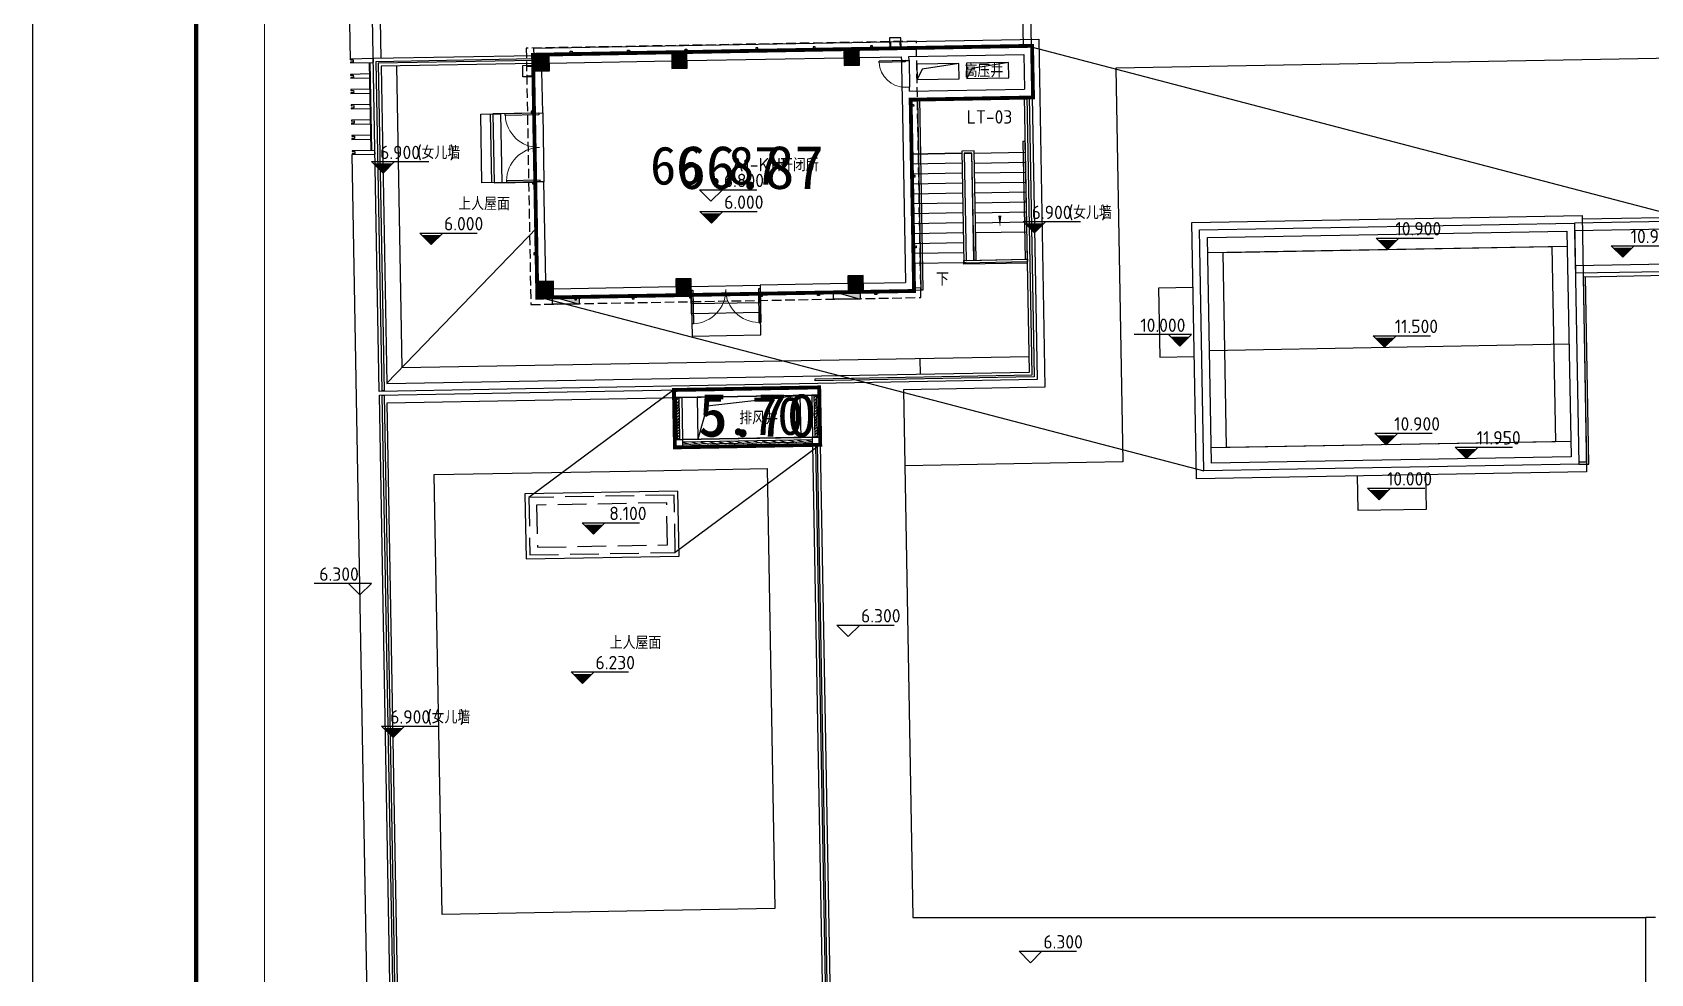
# Model space of a CAD drawing. Extents: x 512858 to 514372, y -232486 to -231710.
# Drawn here: x 513169.15 to 513211.45, y -231953.54 to -231928.94 of the extents above; entities that cross this region are included whole.
import ezdxf

# ---------------------------------------------------------------- set-up
doc = ezdxf.new("R2010")
doc.units = 0
doc.header["$LTSCALE"] = 1000
for name, pattern in [('__DASH', [0.35, 0.25, -0.1]), ('CACHE2', [0.1875, 0.125, -0.0625]), ('DASH', [0.35, 0.25, -0.1])]:
    doc.linetypes.add(name, pattern=pattern)
doc.layers.get('0').update_dxf_attribs({"color": 252})
for name, color, linetype in [('$0$A-METAL-E', 243, 'Continuous'), ('$面积结果', 7, 'Continuous'), ('0水提弱电', 253, 'Continuous'), ('1-看线', 253, 'Continuous'), ('6#-造型-1F（实施版）金属型材-METAL-S', 253, 'Continuous'), ('A-ANNO-100-DIM-E', 253, 'Continuous'), ('A-ANNO-100-TXT', 252, 'Continuous'), ('A-ANNO-50-SYMB', 252, 'Continuous'), ('A-ANNO-50-TXT', 253, 'Continuous'), ('A-DOOR', 252, 'Continuous'), ('A-FIRE-DOOR', 252, 'Continuous'), ('A-GLAZ-E', 253, 'Continuous'), ('A-HOLE-E', 253, 'Continuous'), ('A-METAL-E', 253, 'Continuous'), ('A-STAIR', 252, 'Continuous'), ('A-STR-CONC-C', 253, 'Continuous'), ('A-STR-CONC-E', 253, 'Continuous'), ('A-STR-CONC-H', 253, 'Continuous'), ('A-TECH-RAIN', 253, 'Continuous'), ('A-WALL-S', 252, 'Continuous'), ('A-WINDOW', 253, 'Continuous'), ('PUB_HATCH', 252, 'Continuous'), ('PUB_TEXT', 252, 'Continuous'), ('降板', 253, 'Continuous'), ('面积-免计容-配电房-1', 79, 'Continuous')]:
    doc.layers.add(name, color=color, linetype=linetype)
for name, color, linetype, lineweight in [('P-FIRE-FH', 252, 'Continuous', 25), ('图廓', 252, 'Continuous', 9), ('面积-计容-住宅-0.5', 1, 'Continuous', 0)]:
    doc.layers.add(name, color=color, linetype=linetype, lineweight=lineweight)
doc.layers.add('打印图框', color=252, linetype='Continuous', plot=False)
doc.styles.add('dw', font='simhei.ttf')
doc.styles.add('TYDG_02', font='TSSDENG.shx', dxfattribs={"width": 0.8, "bigfont": 'hztxt.shx'})

# ---------------------------------------------------------------- blocks, each defined once
blk = doc.blocks.new('1新09$TwtSys$00000434')
for p, q in [((-0.5, 0.5), (-0.5, -0.5)), ((-0.5, -0.5), (0.5, 0.5)), ((0.5, 0.5), (-0.5, 0.5)), ((0.5, -0.5), (0.5, 0.5)), ((-0.5, -0.5), (0.5, -0.5))]:
    blk.add_line(p, q)
blk.add_solid([(0.5, -0.5), (0.5, 0.5), (-0.5, -0.5)])
blk = doc.blocks.new('1新67333')
at = {"layer": 'P-FIRE-FH', "xscale": -700, "yscale": 200, "zscale": 700, "rotation": 180}
for p in [(574771, 1406726), (582120, 1406857)]:
    blk.add_blockref('1新09$TwtSys$00000434', p, dxfattribs=at)
blk = doc.blocks.new('1新693fwy')
at = {"elevation": 0}
blk.add_lwpolyline([(-30900, 16600), (-31150, 16600)], dxfattribs=at)
at = {"layer": '1-看线'}
blk.add_line((-60215, 39127, 0), (-60218, 39327, 0), dxfattribs=at)
at = {"layer": '1-看线', "elevation": 0}
for points in [[(-65015, 39021), (-65256, 52540), (-22843, 53298), (-22591, 39200), (-45007, 38800), (-44823, 28511), (-50523, 28409)], [(-60218, 39327), (-47020, 39563), (-46858, 30465), (-50559, 30399)], [(-31150, -699), (-64306, -698), (-64971, 36542)], [(-50559, 30399), (-50312, 16600), (-31150, 16600)], [(-31150, 14400), (-31150, 16600)]]:
    blk.add_lwpolyline(points, dxfattribs=at)
at = {"layer": '1-看线', "linetype": 'DASH', "elevation": 0}
blk.add_lwpolyline([(-60418, 39324), (-60298, 32625), (-50100, 32807), (-50220, 39506)], close=True, dxfattribs=at)
at = {"layer": '6#-造型-1F（实施版）金属型材-METAL-S', "elevation": 0}
for points in [[(-52866, 39259), (-52868, 39359), (-52918, 39358), (-52916, 39258)], [(-51366, 39286), (-51368, 39386), (-51418, 39385), (-51416, 39285)], [(-65014, 38961), (-65013, 38941), (-64414, 38952), (-64415, 39052), (-65015, 39041), (-65015, 39021), (-64945, 39022), (-64944, 38962)], [(-59265, 39144), (-59267, 39244), (-59217, 39245), (-59215, 39145)], [(-57765, 39171), (-57767, 39271), (-57717, 39272), (-57715, 39172)], [(-56266, 39198), (-56267, 39298), (-56217, 39299), (-56216, 39199)], [(-54366, 39232), (-54368, 39332), (-54418, 39331), (-54416, 39231)], [(-65007, 38561), (-65006, 38541), (-64506, 38550), (-64508, 38650), (-65008, 38641), (-65008, 38621), (-64938, 38622), (-64937, 38562)], [(-64999, 38161), (-64999, 38141), (-64499, 38150), (-64501, 38250), (-65001, 38241), (-65001, 38221), (-64931, 38222), (-64929, 38163)], [(-64992, 37761), (-64992, 37741), (-64492, 37750), (-64494, 37850), (-64994, 37841), (-64993, 37821), (-64923, 37823), (-64922, 37763)], [(-60189, 37677), (-60289, 37676), (-60288, 37626), (-60188, 37627)], [(-50391, 37853), (-50291, 37855), (-50290, 37805), (-50390, 37803)], [(-64985, 37361), (-64985, 37341), (-64485, 37350), (-64487, 37450), (-64987, 37441), (-64986, 37421), (-64916, 37423), (-64915, 37363)], [(-64978, 36961), (-64978, 36941), (-64478, 36950), (-64479, 37050), (-64979, 37041), (-64979, 37021), (-64909, 37023), (-64908, 36963)], [(-64971, 36562), (-64970, 36542), (-64371, 36552), (-64372, 36652), (-64972, 36641), (-64972, 36622), (-64902, 36623), (-64901, 36563)], [(-59152, 32845), (-59150, 32745), (-59100, 32746), (-59102, 32846)], [(-57652, 32872), (-57651, 32772), (-57601, 32773), (-57602, 32873)], [(-56153, 32899), (-56151, 32799), (-56101, 32800), (-56103, 32900)], [(-54253, 32933), (-54251, 32833), (-54301, 32832), (-54303, 32932)], [(-52753, 32960), (-52751, 32860), (-52801, 32859), (-52803, 32959)], [(-51253, 32987), (-51252, 32887), (-51302, 32886), (-51303, 32986)]]:
    blk.add_lwpolyline(points, close=True, dxfattribs=at)
for points in [[(-64472, 36650), (-64514, 38950)], [(-64452, 36651), (-64494, 38950)]]:
    blk.add_lwpolyline(points, dxfattribs=at)
at = {"layer": '6#-造型-1F（实施版）金属型材-METAL-S'}
for points in [[(-50357, 36003), (-50257, 36005), (-50256, 35955), (-50356, 35953)], [(-60156, 35828), (-60256, 35826), (-60255, 35776), (-60155, 35778)], [(-60123, 33978), (-60223, 33976), (-60222, 33926), (-60122, 33928)], [(-50324, 34154), (-50224, 34155), (-50223, 34105), (-50323, 34104)]]:
    blk.add_lwpolyline(points, close=True, dxfattribs=at)
blk = doc.blocks.new('1新83A$C5DA851EE')
blk.add_blockref('1新693fwy', (0, 0))
blk = doc.blocks.new('1新75A$C18EB3CB6')
at = {"layer": '$0$A-METAL-E'}
blk.add_lwpolyline([(-300, 150), (0, 150), (0, -150), (-300, -150)], close=True, dxfattribs=at)
for points in [[(-200, 150), (-200, 130), (-20, 130), (-20, -130), (-200, -130)], [(-200, -130), (-200, -150)]]:
    blk.add_lwpolyline(points, dxfattribs=at)
blk = doc.blocks.new('1新04$DorLib2D$00000002')
for p, q in [((-0.5, 0), (-0.5, 0.4875)), ((-0.475, 0.4875), (-0.5, 0.4875)), ((-0.475, 0), (-0.475, 0.4875)), ((0.475, 0), (0.475, 0.4875)), ((0.475, 0.4875), (0.5, 0.4875)), ((0.5, 0), (0.5, 0.4875)), ((-0.5, 0), (-0.475, 0)), ((0.5, 0), (0.475, 0))]:
    blk.add_line(p, q)
at = {"lineweight": 13}
for centre, start, end in [((-0.4875, 0), 0, 88.53072), ((0.4875, 0), 91.46928, 180)]:
    blk.add_arc(centre, 0.4875, start, end, dxfattribs=at)
blk = doc.blocks.new('1新159_FZH')
blk.add_lwpolyline([(-0.5, -0.5), (0.5, -0.5), (0.5, 0.5), (-0.5, 0.5)], close=True)
at = {"layer": 'PUB_HATCH'}
blk.add_solid([(-0.5, -0.5), (0.5, -0.5), (-0.5, 0.5), (0.5, 0.5)], dxfattribs=at)
blk = doc.blocks.new('1新03$DorLib2D$00000001')
for p, q in [((0.45, 0.975), (0.5, 0.975)), ((0.45, 0), (0.45, 0.975)), ((0.5, 0), (0.5, 0.975)), ((0.5, 0), (0.45, 0))]:
    blk.add_line(p, q)
at = {"lineweight": 13}
blk.add_arc((0.475, 0), 0.975, 91.46928, 180, dxfattribs=at)
blk = doc.blocks.new('1新11$WINLIB2D$00000039')
at = {"color": 0}
for points in [[(-0.5, 0.5), (-0.5, -0.5)], [(0.5, 0.5), (-0.5, 0.5)], [(0.5, -0.5), (0.5, 0.5)], [(-0.5, 0.167), (0.5, 0.167)], [(-0.384, -0.167), (-0.448, 0.167)], [(-0.316, -0.167), (-0.38, 0.167)], [(-0.248, -0.167), (-0.312, 0.167)], [(-0.18, -0.167), (-0.244, 0.167)], [(-0.112, -0.167), (-0.176, 0.167)], [(-0.044, -0.167), (-0.108, 0.167)], [(0.024, -0.167), (-0.04, 0.167)], [(0.092, -0.167), (0.028, 0.167)], [(0.16, -0.167), (0.096, 0.167)], [(0.228, -0.167), (0.164, 0.167)], [(0.296, -0.167), (0.232, 0.167)], [(0.364, -0.167), (0.3, 0.167)], [(0.432, -0.167), (0.368, 0.167)], [(0.5, -0.167), (0.436, 0.167)], [(-0.452, -0.167), (-0.5, 0.084)], [(-0.5, -0.167), (0.5, -0.167)], [(0.5, -0.5), (-0.5, -0.5)]]:
    blk.add_lwpolyline(points, dxfattribs=at)

msp = doc.modelspace()

# ---------------------------------------------------------------- hatches: boundary and pattern name
at = {"layer": 'A-ANNO-100-DIM-E'}
for points in [[(513178.316, -231932.618), (513178.066, -231932.368), (513178.566, -231932.368)], [(513186.9, -231933.925), (513186.65, -231933.675), (513187.15, -231933.675)], [(513195.347, -231934.185), (513195.097, -231933.935), (513195.597, -231933.935)], [(513179.576, -231934.488), (513179.326, -231934.238), (513179.826, -231934.238)], [(513204.574, -231934.619), (513204.324, -231934.369), (513204.824, -231934.369)], [(513210.723, -231934.82), (513210.473, -231934.57), (513210.973, -231934.57)], [(513199.15, -231937.142), (513198.9, -231936.892), (513199.4, -231936.892)], [(513204.497, -231937.171), (513204.247, -231936.921), (513204.747, -231936.921)], [(513204.543, -231939.72), (513204.293, -231939.47), (513204.793, -231939.47)], [(513206.641, -231940.084), (513206.391, -231939.834), (513206.891, -231939.834)], [(513204.353, -231941.157), (513204.103, -231940.907), (513204.603, -231940.907)], [(513183.818, -231942.061), (513183.568, -231941.811), (513184.068, -231941.811)], [(513183.535, -231945.959), (513183.285, -231945.709), (513183.785, -231945.709)], [(513178.58, -231947.372), (513178.33, -231947.122), (513178.83, -231947.122)]]:
    msp.add_hatch(color=252, dxfattribs=at).paths.add_polyline_path(points)

# ---------------------------------------------------------------- linework, layer by layer
at = {"layer": '$0$A-METAL-E', "color": 252}
msp.add_lwpolyline([(513199.461, -231933.911), (513209.659, -231933.728), (513209.779, -231940.427), (513199.581, -231940.61)], close=True, dxfattribs=at)
at = {"color": 252, "linetype": 'CACHE2', "elevation": 0}
for points in [[(513200.275, -231934.696), (513208.874, -231934.542), (513208.965, -231939.641), (513200.366, -231939.795)], [(513188.355, -231940.345), (513188.561, -231951.844), (513179.863, -231951.999), (513179.657, -231940.501), (513184.758, -231940.41), (513184.758, -231940.41)]]:
    msp.add_lwpolyline(points, close=True, dxfattribs=at)
at = {"layer": 'A-ANNO-100-DIM-E', "color": 252}
for p, q in [((513178.316, -231932.618), (513178.016, -231932.318)), ((513178.016, -231932.318), (513179.516, -231932.318)), ((513178.316, -231932.618), (513178.616, -231932.318)), ((513186.889, -231933.357), (513186.589, -231933.057)), ((513186.589, -231933.057), (513188.089, -231933.057)), ((513186.889, -231933.357), (513187.189, -231933.057)), ((513186.9, -231933.925), (513186.6, -231933.625)), ((513186.6, -231933.625), (513188.1, -231933.625)), ((513186.9, -231933.925), (513187.2, -231933.625)), ((513195.347, -231934.185), (513195.047, -231933.885)), ((513195.047, -231933.885), (513196.547, -231933.885)), ((513195.347, -231934.185), (513195.647, -231933.885)), ((513179.576, -231934.488), (513179.276, -231934.188)), ((513179.276, -231934.188), (513180.776, -231934.188)), ((513179.576, -231934.488), (513179.876, -231934.188)), ((513204.574, -231934.619), (513204.274, -231934.319)), ((513204.274, -231934.319), (513205.774, -231934.319)), ((513204.574, -231934.619), (513204.874, -231934.319)), ((513210.723, -231934.82), (513210.423, -231934.52)), ((513210.423, -231934.52), (513211.923, -231934.52)), ((513210.723, -231934.82), (513211.023, -231934.52)), ((513199.45, -231936.842), (513197.95, -231936.842)), ((513199.15, -231937.142), (513198.85, -231936.842)), ((513199.15, -231937.142), (513199.45, -231936.842)), ((513204.497, -231937.171), (513204.197, -231936.871)), ((513204.197, -231936.871), (513205.697, -231936.871)), ((513204.497, -231937.171), (513204.797, -231936.871)), ((513204.543, -231939.72), (513204.243, -231939.42)), ((513204.243, -231939.42), (513205.743, -231939.42)), ((513204.543, -231939.72), (513204.843, -231939.42)), ((513206.641, -231940.084), (513206.341, -231939.784)), ((513206.341, -231939.784), (513207.841, -231939.784)), ((513206.641, -231940.084), (513206.941, -231939.784)), ((513204.353, -231941.157), (513204.053, -231940.857)), ((513204.053, -231940.857), (513205.553, -231940.857)), ((513204.353, -231941.157), (513204.653, -231940.857)), ((513183.818, -231942.061), (513183.518, -231941.761)), ((513183.518, -231941.761), (513185.018, -231941.761)), ((513183.818, -231942.061), (513184.118, -231941.761)), ((513178.013, -231943.347), (513176.513, -231943.347)), ((513177.713, -231943.647), (513177.413, -231943.347)), ((513177.713, -231943.647), (513178.013, -231943.347)), ((513190.477, -231944.736), (513190.177, -231944.436)), ((513190.177, -231944.436), (513191.677, -231944.436)), ((513190.477, -231944.736), (513190.777, -231944.436)), ((513183.535, -231945.959), (513183.235, -231945.659)), ((513183.235, -231945.659), (513184.735, -231945.659)), ((513183.535, -231945.959), (513183.835, -231945.659)), ((513178.58, -231947.372), (513178.28, -231947.072)), ((513178.28, -231947.072), (513179.78, -231947.072)), ((513178.58, -231947.372), (513178.88, -231947.072)), ((513195.242, -231953.258), (513194.942, -231952.958)), ((513194.942, -231952.958), (513196.442, -231952.958)), ((513195.242, -231953.258), (513195.542, -231952.958))]:
    msp.add_line(p, q, dxfattribs=at)
at = {"layer": 'A-ANNO-50-SYMB', "color": 252}
msp.add_lwpolyline([(513192.864, -231935.104, 0, 0, 0), (513192.798, -231931.389, 0, 0, 0), (513194.398, -231931.361, 0, 0, 0), (513194.445, -231934.035, 0, 0.08, 0), (513194.44, -231933.735, 0, 0, 0)], format="xyseb", dxfattribs=at)
at = {"layer": 'A-DOOR', "color": 252}
for p, q in [((513182.29, -231931.053), (513182.322, -231932.852)), ((513182.49, -231931.049), (513182.522, -231932.849)), ((513186.372, -231935.58), (513188.172, -231935.548)), ((513186.375, -231935.78), (513188.175, -231935.748))]:
    msp.add_line(p, q, dxfattribs=at)
at = {"layer": 'A-FIRE-DOOR', "color": 252}
for p, q in [((513191.867, -231929.681), (513191.88, -231930.381)), ((513192.067, -231929.677), (513192.08, -231930.377))]:
    msp.add_line(p, q, dxfattribs=at)
at = {"layer": 'A-GLAZ-E', "color": 252, "elevation": 0}
for points in [[(513182.265, -231929.678), (513178.19, -231929.751), (513178.343, -231938.314), (513178.293, -231938.315), (513178.139, -231929.702), (513182.265, -231929.628)], [(513195.208, -231930.621), (513195.34, -231937.945), (513189.617, -231938.047), (513189.616, -231937.997), (513195.289, -231937.896), (513195.158, -231930.622)], [(513178.578, -231954.28), (513178.295, -231938.425), (513178.345, -231938.424), (513178.628, -231954.28)], [(513189.619, -231939.723), (513189.88, -231954.282)], [(513189.669, -231939.722), (513189.93, -231954.281)]]:
    msp.add_lwpolyline(points, dxfattribs=at)
at = {"layer": 'A-HOLE-E', "color": 252, "elevation": 0}
for points in [[(513192.275, -231930.174), (513193.375, -231930.154), (513193.367, -231929.754), (513192.268, -231929.774)], [(513193.575, -231930.15), (513194.674, -231930.131), (513194.667, -231929.731), (513193.567, -231929.75)]]:
    msp.add_lwpolyline(points, close=True, dxfattribs=at)
for points in [[(513193.367, -231929.754), (513192.409, -231929.906), (513192.275, -231930.174)], [(513194.667, -231929.731), (513193.708, -231929.882), (513193.575, -231930.15)]]:
    msp.add_lwpolyline(points, dxfattribs=at)
at = {"layer": 'A-HOLE-E', "color": 252}
msp.add_lwpolyline([(513189.243, -231939.529), (513189.223, -231938.43), (513186.524, -231938.478), (513186.543, -231939.578)], close=True, dxfattribs=at)
msp.add_lwpolyline([(513189.223, -231938.43), (513186.788, -231938.71), (513186.543, -231939.578)], dxfattribs=at)
at = {"layer": 'A-METAL-E', "color": 252}
msp.add_lwpolyline([(513185.922, -231938.389), (513185.947, -231939.788), (513189.316, -231939.728)], dxfattribs=at)
at = {"layer": 'A-STAIR', "color": 252}
for p, q in [((513195.084, -231930.623), (513192.085, -231930.677)), ((513192.085, -231930.677), (513192.111, -231932.127)), ((513195.11, -231932.073), (513195.084, -231930.623)), ((513193.451, -231932.103), (513192.111, -231932.127)), ((513192.111, -231932.127), (513193.451, -231932.103)), ((513192.111, -231932.127), (513192.162, -231934.986)), ((513193.77, -231932.037), (513193.45, -231932.043)), ((513193.45, -231932.043), (513193.502, -231934.962)), ((513193.711, -231932.098), (513193.511, -231932.102)), ((513193.511, -231932.102), (513193.711, -231932.098)), ((513193.511, -231932.102), (513193.561, -231934.901)), ((513193.511, -231932.102), (513193.561, -231934.901)), ((513193.748, -231934.178), (513193.711, -231932.098)), ((513193.761, -231934.898), (513193.711, -231932.098)), ((513193.821, -231934.897), (513193.77, -231932.037)), ((513193.771, -231932.097), (513195.11, -231932.073)), ((513193.771, -231932.097), (513195.11, -231932.073)), ((513195.148, -231934.153), (513195.11, -231932.073)), ((513193.455, -231932.363), (513192.116, -231932.387)), ((513193.46, -231932.623), (513192.12, -231932.647)), ((513193.775, -231932.357), (513195.115, -231932.333)), ((513193.78, -231932.617), (513195.12, -231932.593)), ((513193.465, -231932.883), (513192.125, -231932.907)), ((513193.469, -231933.143), (513192.13, -231933.167)), ((513193.785, -231932.877), (513195.124, -231932.853)), ((513193.789, -231933.137), (513195.129, -231933.113)), ((513193.474, -231933.403), (513192.134, -231933.427)), ((513193.794, -231933.397), (513195.134, -231933.373)), ((513193.479, -231933.663), (513192.139, -231933.687)), ((513193.483, -231933.922), (513192.144, -231933.947)), ((513193.799, -231933.657), (513195.138, -231933.633)), ((513193.803, -231933.917), (513195.143, -231933.893)), ((513193.488, -231934.182), (513192.148, -231934.206)), ((513193.748, -231934.178), (513193.761, -231934.898)), ((513193.808, -231934.177), (513195.148, -231934.153)), ((513193.493, -231934.442), (513192.153, -231934.466)), ((513193.497, -231934.702), (513192.157, -231934.726)), ((513193.502, -231934.962), (513192.162, -231934.986)), ((513193.502, -231934.962), (513195.162, -231934.933)), ((513193.562, -231934.961), (513193.502, -231934.962)), ((513193.561, -231934.901), (513195.161, -231934.873)), ((513193.761, -231934.898), (513193.821, -231934.897)), ((513195.161, -231934.873), (513195.162, -231934.933))]:
    msp.add_line(p, q, dxfattribs=at)
for points in [[(513192.345, -231930.672), (513192.285, -231930.673), (513192.374, -231935.673), (513192.434, -231935.672)], [(513180.901, -231932.879), (513180.869, -231931.079), (513181.389, -231931.07), (513181.421, -231932.87)], [(513182.29, -231931.054), (513181.389, -231931.07), (513181.421, -231932.87), (513182.322, -231932.854)], [(513195.101, -231934.874), (513195.161, -231934.873), (513195.105, -231931.793), (513195.045, -231931.794)], [(513188.183, -231936.268), (513186.383, -231936.3), (513186.374, -231935.78), (513188.174, -231935.748)]]:
    msp.add_lwpolyline(points, close=True, dxfattribs=at)
for points in [[(513181.161, -231932.874), (513181.129, -231931.075)], [(513192.173, -231935.616), (513192.373, -231935.613)], [(513192.175, -231935.676), (513192.434, -231935.672)], [(513209.688, -231935.328), (513209.776, -231940.227), (513209.836, -231940.226), (513209.748, -231935.327)], [(513188.178, -231936.008), (513186.379, -231936.04)], [(513209.575, -231940.17), (513209.775, -231940.167)], [(513209.576, -231940.23), (513209.836, -231940.226)]]:
    msp.add_lwpolyline(points, dxfattribs=at)
at = {"layer": 'A-STR-CONC-E', "color": 252}
msp.add_line((513199.921, -231937.253), (513209.319, -231937.085), dxfattribs=at)
at = {"layer": 'A-STR-CONC-E', "color": 252, "elevation": 0}
for points in [[(513195.283, -231930.62), (513195.416, -231938.019), (513178.218, -231938.327), (513177.843, -231917.319), (513195.039, -231917.012), (513195.057, -231918.022)], [(513194.857, -231918.026), (513194.842, -231917.216), (513178.047, -231917.516), (513178.263, -231929.624)], [(513195.06, -231929.324), (513194.955, -231923.475)], [(513195.155, -231923.471), (513195.26, -231929.32)], [(513178.266, -231929.824), (513178.415, -231938.123), (513195.213, -231937.822), (513195.083, -231930.623)], [(513199.491, -231935.612), (513198.591, -231935.628), (513198.624, -231937.427), (513199.524, -231937.411)], [(513178.503, -231954.28), (513178.22, -231938.427), (513189.518, -231938.225)], [(513178.703, -231954.28), (513178.423, -231938.623), (513189.522, -231938.425)], [(513189.547, -231939.724), (513189.805, -231954.283)], [(513189.747, -231939.72), (513190.005, -231954.28)], [(513185.724, -231940.928), (513185.725, -231940.938)], [(513185.924, -231940.924), (513185.925, -231940.934)]]:
    msp.add_lwpolyline(points, dxfattribs=at)
at = {"layer": 'A-STR-CONC-E', "color": 252}
for points in [[(513182.263, -231929.553), (513178.063, -231929.628)], [(513182.267, -231929.753), (513178.266, -231929.824)], [(513209.688, -231935.328), (513212.787, -231935.272), (513212.761, -231933.772), (513209.661, -231933.828)], [(513209.274, -231934.535), (513199.875, -231934.703)], [(513195.162, -231934.973), (513193.503, -231935.002), (513193.501, -231934.902), (513195.161, -231934.873)], [(513209.365, -231939.634), (513199.966, -231939.802)], [(513203.78, -231940.534), (513203.796, -231941.434), (513205.596, -231941.402), (513205.58, -231940.502)]]:
    msp.add_lwpolyline(points, dxfattribs=at)
for points in [[(513199.664, -231934.107), (513209.463, -231933.931), (513209.576, -231940.23), (513199.777, -231940.406)], [(513199.868, -231934.303), (513209.266, -231934.135), (513209.372, -231940.034), (513199.974, -231940.202)], [(513186.026, -231940.933), (513182.027, -231941.004), (513182.057, -231942.704), (513186.057, -231942.632)]]:
    msp.add_lwpolyline(points, close=True, dxfattribs=at)
at = {"layer": 'A-STR-CONC-H', "color": 252, "linetype": '__DASH', "elevation": 0}
msp.add_lwpolyline([(513182.29, -231931.054), (513181.19, -231931.073), (513181.223, -231932.873), (513182.322, -231932.853)], dxfattribs=at)
at = {"layer": 'A-STR-CONC-H', "color": 252, "linetype": '__DASH'}
for points in [[(513212.662, -231933.874), (513209.463, -231933.931), (513209.486, -231935.231), (513212.686, -231935.174)], [(513212.466, -231934.078), (513209.466, -231934.131), (513209.483, -231935.031), (513212.482, -231934.978)]]:
    msp.add_lwpolyline(points, close=True, dxfattribs=at)
msp.add_lwpolyline([(513186.375, -231935.78), (513186.395, -231936.88), (513188.195, -231936.848), (513188.175, -231935.748)], dxfattribs=at)
at = {"layer": 'A-STR-CONC-H', "color": 252, "linetype": 'DASH', "ltscale": 0.003}
for points in [[(513185.928, -231941.034), (513182.129, -231941.102), (513182.155, -231942.602), (513185.955, -231942.534)], [(513185.732, -231941.238), (513182.332, -231941.299), (513182.352, -231942.399), (513185.751, -231942.338)]]:
    msp.add_lwpolyline(points, close=True, dxfattribs=at)
at = {"layer": 'A-TECH-RAIN', "color": 252}
for points in [[(513178.666, -231929.817), (513178.807, -231937.705), (513195.205, -231937.41)], [(513182.344, -231934.04), (513178.414, -231938.112)]]:
    msp.add_lwpolyline(points, dxfattribs=at)
at = {"layer": 'A-TECH-RAIN', "color": 252, "elevation": 0}
msp.add_lwpolyline([(513192.364, -231937.873), (513192.357, -231937.471)], dxfattribs=at)
at = {"layer": 'A-WALL-S', "color": 252}
for p, q in [((513191.962, -231929.379), (513195.262, -231929.32)), ((513195.262, -231929.32), (513195.285, -231930.62)), ((513182.663, -231929.546), (513185.863, -231929.488)), ((513182.667, -231929.746), (513185.866, -231929.688)), ((513186.263, -231929.481), (513190.362, -231929.408)), ((513186.266, -231929.681), (513190.366, -231929.608)), ((513190.762, -231929.401), (513191.962, -231929.379)), ((513190.765, -231929.6), (513191.865, -231929.581)), ((513191.865, -231929.581), (513191.867, -231929.681)), ((513191.867, -231929.681), (513192.067, -231929.677)), ((513192.065, -231929.577), (513195.065, -231929.523)), ((513192.067, -231929.677), (513192.065, -231929.577)), ((513195.065, -231929.523), (513195.081, -231930.423)), ((513182.27, -231929.953), (513182.29, -231931.053)), ((513182.49, -231931.049), (513182.47, -231929.949)), ((513192.08, -231930.377), (513191.88, -231930.381)), ((513191.88, -231930.381), (513191.883, -231930.581)), ((513191.883, -231930.581), (513191.971, -231935.48)), ((513192.081, -231930.477), (513192.08, -231930.377)), ((513192.081, -231930.477), (513195.081, -231930.423)), ((513192.085, -231930.677), (513195.285, -231930.62)), ((513192.085, -231930.677), (513192.175, -231935.676)), ((513182.29, -231931.053), (513182.49, -231931.049)), ((513182.522, -231932.849), (513182.322, -231932.852)), ((513182.322, -231932.852), (513182.369, -231935.452)), ((513182.569, -231935.448), (513182.522, -231932.849)), ((513182.772, -231935.645), (513185.972, -231935.587)), ((513190.471, -231935.507), (513188.172, -231935.548)), ((513188.172, -231935.548), (513188.175, -231935.748)), ((513190.871, -231935.5), (513191.971, -231935.48)), ((513190.875, -231935.7), (513192.175, -231935.676)), ((513182.776, -231935.845), (513185.976, -231935.787)), ((513188.175, -231935.748), (513190.475, -231935.707)), ((513189.72, -231938.221), (513185.92, -231938.289)), ((513189.723, -231938.421), (513189.72, -231938.221)), ((513185.92, -231938.289), (513185.924, -231938.489)), ((513185.924, -231938.489), (513186.124, -231938.485)), ((513189.523, -231938.424), (513186.124, -231938.485)), ((513189.523, -231938.424), (513189.723, -231938.421)), ((513186.144, -231939.585), (513185.944, -231939.588)), ((513185.944, -231939.588), (513185.947, -231939.788)), ((513189.747, -231939.72), (513185.947, -231939.788)), ((513189.543, -231939.524), (513186.144, -231939.585)), ((513189.743, -231939.52), (513189.543, -231939.524)), ((513189.747, -231939.72), (513189.743, -231939.52))]:
    msp.add_line(p, q, dxfattribs=at)
at = {"layer": '图廓', "color": 0, "const_width": 0.119}
msp.add_lwpolyline([(513173.431, -231905.505), (513278.232, -231905.505), (513278.232, -231982.022), (513173.431, -231982.022)], close=True, dxfattribs=at)
at = {"layer": '图廓', "color": 0}
msp.add_lwpolyline([(513175.218, -231907.292), (513276.446, -231907.292), (513276.446, -231980.236), (513175.218, -231980.236)], close=True, dxfattribs=at)
at = {"layer": '打印图框', "color": 6, "ltscale": 0.5}
msp.add_lwpolyline([(513169.149, -231985.434), (513282.458, -231985.434), (513282.458, -231900.46), (513169.149, -231900.46)], close=True, dxfattribs=at)
at = {"layer": '降板', "color": 252, "linetype": 'CACHE2', "ltscale": 2, "elevation": 0}
msp.add_lwpolyline([(513195.26, -231929.32), (513212.662, -231933.874)], dxfattribs=at)
at = {"layer": '降板', "color": 252, "linetype": 'CACHE2', "ltscale": 2}
for points in [[(513182.375, -231935.852), (513199.777, -231940.406)], [(513185.92, -231938.288), (513182.129, -231941.102)], [(513189.747, -231939.72), (513185.955, -231942.534)]]:
    msp.add_lwpolyline(points, dxfattribs=at)
at = {"layer": '面积-免计容-配电房-1', "color": 1, "ltscale": 0.005, "const_width": 0.1, "elevation": 0}
msp.add_lwpolyline([(513182.237, -231929.528), (513195.283, -231929.294), (513195.309, -231930.644), (513192.109, -231930.702), (513192.199, -231935.701), (513182.35, -231935.877)], close=True, dxfattribs=at)
at = {"layer": '面积-计容-住宅-0.5', "linetype": 'DASH', "ltscale": 0.003, "const_width": 0.1, "elevation": 0}
msp.add_lwpolyline([(513185.947, -231939.789), (513185.92, -231938.289), (513189.719, -231938.221), (513189.746, -231939.721)], close=True, dxfattribs=at)

# ---------------------------------------------------------------- block references
at = {"color": 252, "xscale": 0.001, "yscale": 0.001, "zscale": 0.001}
msp.add_blockref('1新83A$C5DA851EE', (513242.478, -231968.68), dxfattribs=at)
at = {"color": 252, "yscale": 0.001, "zscale": 0.001}
for p, xscale, rotation in [((513191.712, -231929.384), -0.001, 91.02643249802952), ((513182.27, -231929.953), 0.001, 1.026432498037293)]:
    msp.add_blockref('1新75A$C18EB3CB6', p, dxfattribs=dict(at, xscale=xscale, rotation=rotation))
at = {"layer": '0水提弱电', "color": 252, "xscale": 0.001, "yscale": 0.001, "zscale": 0.001}
msp.add_blockref('1新67333', (512608.322, -233342.669), dxfattribs=at)
at = {"layer": 'A-DOOR', "color": 252, "xscale": -1.8, "yscale": -1.8, "zscale": 0.2}
for p, rotation in [((513182.406, -231931.951), 271.0264324980325), ((513187.274, -231935.664), 1.026432498033975)]:
    msp.add_blockref('1新04$DorLib2D$00000002', p, dxfattribs=dict(at, rotation=rotation))
at = {"layer": 'A-FIRE-DOOR', "color": 252, "xscale": -0.7000000000000001, "yscale": -0.7000000000000001, "zscale": 0.2, "rotation": 271.0264324980328}
msp.add_blockref('1新03$DorLib2D$00000001', (513191.973, -231930.029), dxfattribs=at)
at = {"layer": 'A-STR-CONC-C', "color": 252}
for p, xscale, yscale, zscale, rotation in [((513182.467, -231929.749), 0.3999999999953329, 0.3999999999360933, 0.3999999999360933, 1.026432498645502), ((513186.066, -231929.685), 0.399999999995391, 0.3999999999360943, 0.3999999999360943, 1.026432498645353), ((513190.565, -231929.604), 0.4000000000611836, 0.3999999999799996, 0.3999999999799996, 1.026432496842067), ((513182.572, -231935.648), 0.3999999999954492, 0.3999999999360953, 0.3999999999360953, 1.026432498645203), ((513186.172, -231935.584), 0.399999999995391, 0.3999999999360943, 0.3999999999360943, 1.026432498645353), ((513190.671, -231935.503), 0.4000000000611836, 0.3999999999799986, 0.3999999999799986, 1.026432496842067)]:
    msp.add_blockref('1新159_FZH', p, dxfattribs=dict(at, xscale=xscale, yscale=yscale, zscale=zscale, rotation=rotation))
at = {"layer": 'A-WINDOW', "color": 252, "yscale": 0.2, "zscale": 0.2}
for p, xscale, rotation in [((513186.034, -231939.037), 1.1, 91.02643249803033), ((513189.633, -231938.972), 1.1, 91.02643249803033), ((513187.845, -231939.654), 3.400000000000001, 181.0264324980398)]:
    msp.add_blockref('1新11$WINLIB2D$00000039', p, dxfattribs=dict(at, xscale=xscale, rotation=rotation))

# ---------------------------------------------------------------- texts
at = {"layer": '$面积结果', "color": 1, "style": 'dw'}
for s, p in [('66.87', (513185.986, -231933.034)), ('5.70', (513186.562, -231939.509))]:
    msp.add_text(s, height=1.1331, dxfattribs=at).set_placement(p)
at = {"layer": 'A-ANNO-100-TXT', "color": 252, "style": 'TYDG_02'}
for s, height, p in [('高压井', 0.3376, (513193.518, -231930.116)), ('LT-03', 0.35, (513193.573, -231931.327)), ('A1-K1#', 0.35, (513187.438, -231932.574)), ('开闭所', 0.3376, (513188.694, -231932.574)), ('上人屋面', 0.3376, (513180.282, -231933.591)), ('排风井', 0.3376, (513187.63, -231939.187)), ('上人屋面', 0.3376, (513184.241, -231945.062))]:
    msp.add_text(s, height=height, dxfattribs=at).set_placement(p)
at = {"layer": 'A-ANNO-50-TXT', "color": 252, "style": 'TYDG_02'}
msp.add_text('下', height=0.338, dxfattribs=at).set_placement((513192.771, -231935.559))
at = {"layer": 'PUB_TEXT', "color": 253, "style": 'TYDG_02'}
for s, height, p in [('(', 0.35, (513179.206, -231932.255)), ('女儿墙', 0.3376, (513179.322, -231932.255)), (')', 0.35, (513180.06, -231932.255)), ('6.900', 0.35, (513178.24, -231932.255)), ('6.800', 0.35, (513187.225, -231932.987)), ('6.000', 0.35, (513187.235, -231933.555)), ('6.900', 0.35, (513195.272, -231933.822)), ('(', 0.35, (513196.237, -231933.822)), ('女儿墙', 0.3376, (513196.354, -231933.822)), (')', 0.35, (513197.091, -231933.822)), ('6.000', 0.35, (513179.911, -231934.118)), ('10.900', 0.35, (513204.781, -231934.249)), ('10.900', 0.35, (513210.93, -231934.45)), ('10.000', 0.35, (513198.112, -231936.772)), ('11.500', 0.35, (513204.763, -231936.801)), ('10.900', 0.35, (513204.749, -231939.35)), ('11.950', 0.35, (513206.906, -231939.714)), ('10.000', 0.35, (513204.56, -231940.787)), ('8.100', 0.35, (513184.23, -231941.691)), ('6.300', 0.35, (513176.65, -231943.277)), ('6.300', 0.35, (513190.812, -231944.366)), ('6.230', 0.35, (513183.87, -231945.589)), ('6.900', 0.35, (513178.504, -231947.009)), ('(', 0.35, (513179.469, -231947.009)), ('女儿墙', 0.3376, (513179.586, -231947.009)), (')', 0.35, (513180.323, -231947.009)), ('6.300', 0.35, (513195.578, -231952.888))]:
    msp.add_text(s, height=height, dxfattribs=at).set_placement(p)
at = {"layer": '面积-免计容-配电房-1', "color": 1, "ltscale": 0.005, "style": 'dw'}
msp.add_text('66.87', height=1, dxfattribs=at).set_placement((513185.299, -231932.92))
at = {"layer": '面积-计容-住宅-0.5', "linetype": 'DASH', "ltscale": 3, "style": 'dw'}
msp.add_text('5.70', height=1, dxfattribs=at).set_placement((513186.584, -231939.462))

doc.saveas('drawing.dxf')
